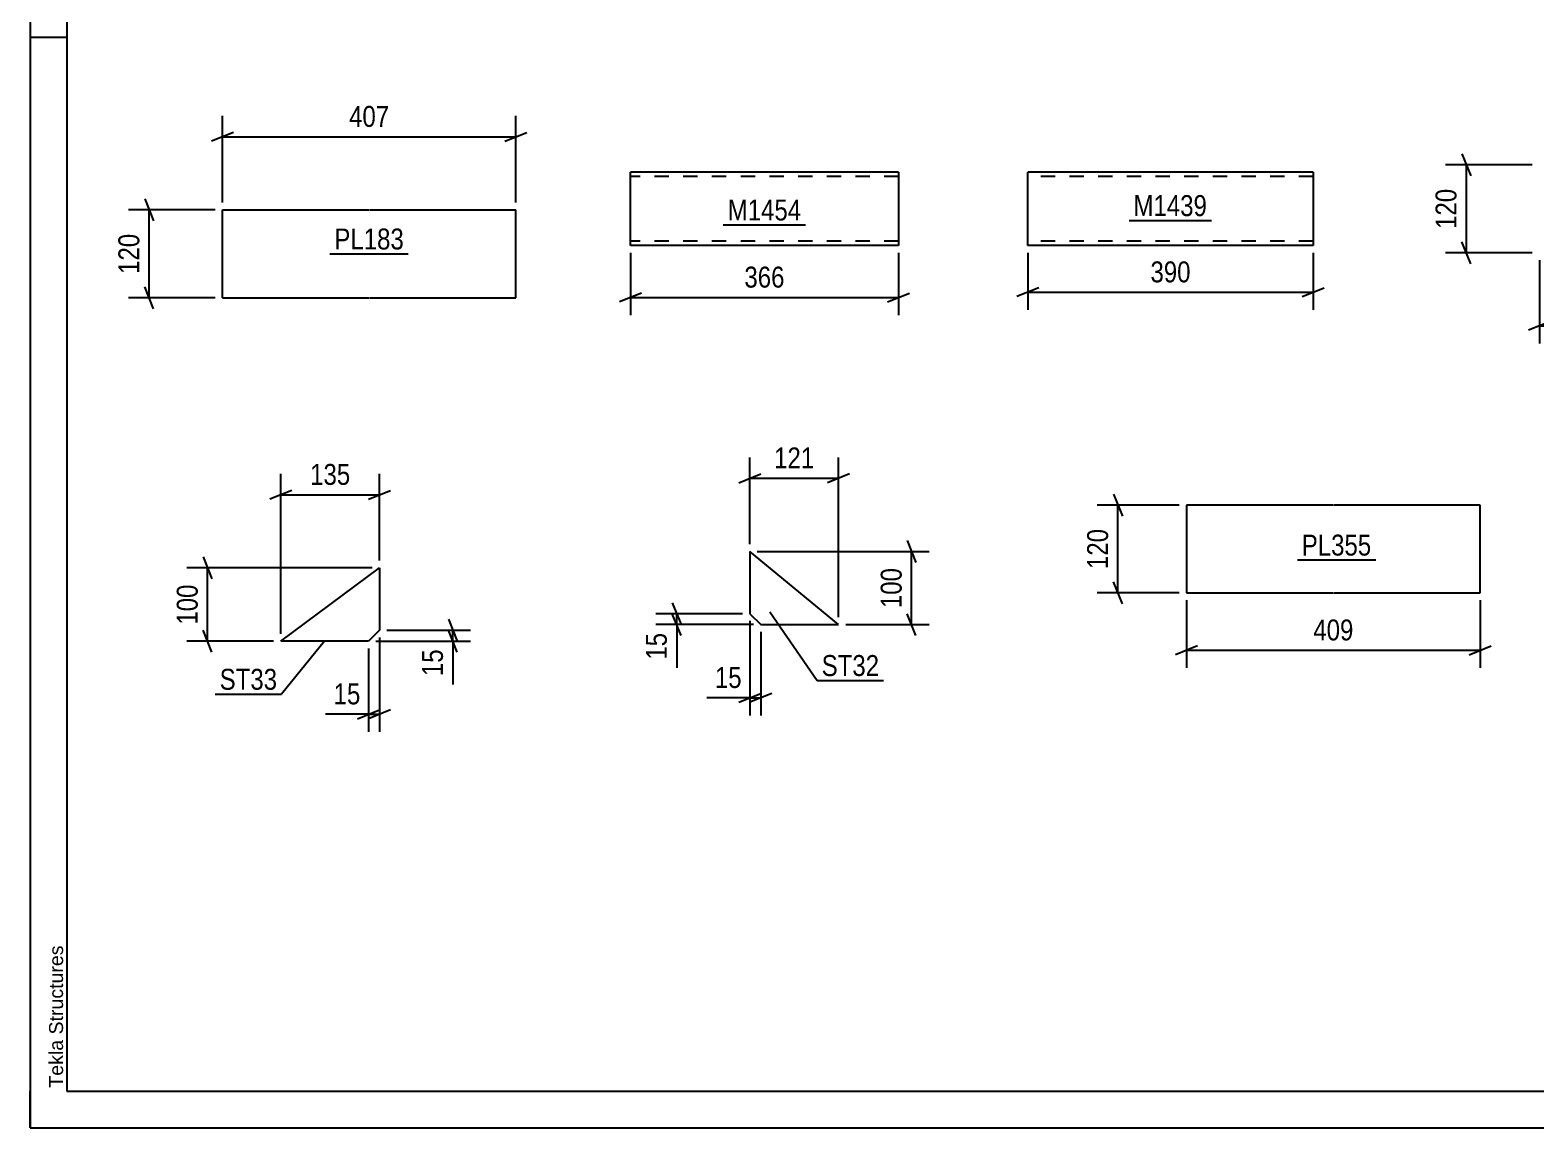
# Model space of a CAD drawing. Header units: millimetres. Extents: x 0 to 420, y 0 to 297.
# Drawn here: x 0 to 205.7, y 0 to 150 of the extents above; entities that cross this region are included whole.
import ezdxf

# ---------------------------------------------------------------- set-up
doc = ezdxf.new("R2010")
doc.units = ezdxf.units.MM
doc.linetypes.add('DXK_LINE_DOT2', pattern=[3.9198, 1.9599, -1.9599])
doc.styles.add('Arial', font='ARIAL.TTF', dxfattribs={"height": 0.2})
doc.styles.add('Arial Narrow', font='ARIALN.TTF', dxfattribs={"height": 0.2})

# ---------------------------------------------------------------- blocks, each defined once
blk = doc.blocks.new('Unknown-122572478-1115')
at = {"color": 5, "linetype": 'Continuous'}
for p, q in [((0, 297), (0, 0)), ((5, 292), (5, 5)), ((5, 149), (0, 149)), ((0, 0), (0, 5)), ((5, 5), (415, 5)), ((0, 0), (420, 0))]:
    blk.add_line(p, q, dxfattribs=at)
at = {"color": 174, "linetype": 'Continuous', "style": 'Arial'}
blk.add_text('Tekla Structures', height=1.9102, rotation=90, dxfattribs=at).set_placement((4.5, 5.5))
blk = doc.blocks.new('Part-122572478-1806 - 1792')
at = {"color": 2, "linetype": 'Continuous'}
for p, q in [((26.27, 113.44), (26.27, 125.44)), ((26.27, 125.44), (46.27, 125.44)), ((46.37, 125.44), (66.37, 125.44)), ((66.37, 113.44), (66.37, 125.44)), ((26.27, 113.44), (46.27, 113.44)), ((46.37, 113.44), (66.37, 113.44))]:
    blk.add_line(p, q, dxfattribs=at)
blk = doc.blocks.new('Part-122572478-1921 - 1905')
at = {"color": 2, "linetype": 'Continuous'}
for p, q in [((98.34, 78.77), (98.34, 70.27)), ((110.43, 68.77), (98.34, 78.77)), ((98.34, 70.27), (99.84, 68.77)), ((99.84, 68.77), (110.43, 68.77))]:
    blk.add_line(p, q, dxfattribs=at)
blk = doc.blocks.new('Part-122572478-1982 - 1966')
at = {"color": 2, "linetype": 'Continuous'}
for p, q in [((34.25, 66.52), (47.75, 76.52)), ((47.75, 76.52), (47.75, 68.02)), ((47.75, 68.02), (46.25, 66.52)), ((46.25, 66.52), (34.25, 66.52))]:
    blk.add_line(p, q, dxfattribs=at)
blk = doc.blocks.new('Part-122572478-2228 - 2214')
at = {"color": 2, "linetype": 'Continuous'}
for p, q in [((118.64, 130.59), (82.03, 130.59)), ((82.03, 120.68), (82.03, 130.59)), ((118.64, 130.59), (118.64, 120.59)), ((82.03, 120.59), (82.03, 120.68)), ((118.64, 120.59), (82.03, 120.59))]:
    blk.add_line(p, q, dxfattribs=at)
at = {"color": 7, "linetype": 'DXK_LINE_DOT2'}
for p, q in [((118.64, 129.99), (82.03, 129.99)), ((82.03, 121.19), (82.03, 121.24)), ((118.64, 121.19), (82.03, 121.19)), ((118.64, 121.19), (118.64, 121.24))]:
    blk.add_line(p, q, dxfattribs=at)
blk = doc.blocks.new('Part-122572478-2478 - 2464')
at = {"color": 2, "linetype": 'Continuous'}
for p, q in [((175.31, 130.59), (136.31, 130.59)), ((136.31, 120.68), (136.31, 130.59)), ((175.31, 130.59), (175.31, 120.59)), ((136.31, 120.59), (136.31, 120.68)), ((175.31, 120.59), (136.31, 120.59))]:
    blk.add_line(p, q, dxfattribs=at)
at = {"color": 7, "linetype": 'DXK_LINE_DOT2'}
for p, q in [((175.31, 129.99), (136.31, 129.99)), ((136.31, 121.19), (136.31, 121.24)), ((175.31, 121.19), (136.31, 121.19)), ((175.31, 121.19), (175.31, 121.24))]:
    blk.add_line(p, q, dxfattribs=at)
blk = doc.blocks.new('Part-122572478-7042 - 7041')
at = {"color": 2, "linetype": 'Continuous'}
for p, q in [((178.01, 85.11), (158.01, 85.11)), ((158.01, 85.11), (158.01, 73.11)), ((198.11, 85.11), (178.11, 85.11)), ((198.11, 73.11), (198.11, 85.11)), ((158.01, 73.11), (178.01, 73.11)), ((178.11, 73.11), (198.11, 73.11))]:
    blk.add_line(p, q, dxfattribs=at)
blk = doc.blocks.new('StraightDimension-122572478-1819 - 1792')
at = {"color": 7, "linetype": 'Continuous'}
for p, q in [((26.27, 126.44), (26.27, 138.29)), ((66.37, 126.44), (66.37, 138.29)), ((27.77, 136.04), (24.77, 134.84)), ((64.87, 134.84), (67.87, 136.04)), ((26.27, 135.44), (66.37, 135.44))]:
    blk.add_line(p, q, dxfattribs=at)
at = {"color": 0}
blk.add_wipeout([(49.66, 136.19), (49.66, 140.39), (42.98, 140.39), (42.98, 136.19)], dxfattribs=at)
at = {"color": 3, "style": 'Arial Narrow'}
blk.add_text('407', height=2.863, dxfattribs=at).set_placement((43.58, 136.79))
blk = doc.blocks.new('StraightDimension-122572478-1808 - 1792')
at = {"color": 7, "linetype": 'Continuous'}
for p, q in [((15.67, 126.94), (16.87, 123.94)), ((25.27, 125.44), (13.42, 125.44)), ((16.27, 113.44), (16.27, 125.44)), ((25.27, 113.44), (13.42, 113.44)), ((16.87, 111.94), (15.67, 114.94))]:
    blk.add_line(p, q, dxfattribs=at)
at = {"color": 0}
blk.add_wipeout([(15.52, 122.78), (11.32, 122.78), (11.32, 116.1), (15.52, 116.1)], dxfattribs=at)
at = {"color": 3, "style": 'Arial Narrow'}
blk.add_text('120', height=2.863, rotation=90.0002, dxfattribs=at).set_placement((14.92, 116.7))
blk = doc.blocks.new('StraightDimension-122572478-1849 - 1833')
at = {"color": 7, "linetype": 'Continuous'}
for p, q in [((195.63, 133.09), (196.83, 130.09)), ((205.23, 131.59), (193.38, 131.59)), ((196.23, 119.59), (196.23, 131.59)), ((205.23, 119.59), (193.38, 119.59)), ((196.83, 118.09), (195.63, 121.09))]:
    blk.add_line(p, q, dxfattribs=at)
at = {"color": 0}
blk.add_wipeout([(195.48, 128.93), (191.28, 128.93), (191.28, 122.25), (195.48, 122.25)], dxfattribs=at)
at = {"color": 3, "style": 'Arial Narrow'}
blk.add_text('120', height=2.863, rotation=90.0002, dxfattribs=at).set_placement((194.88, 122.85))
blk = doc.blocks.new('StraightDimension-122572478-1860 - 1833')
at = {"color": 7, "linetype": 'Continuous'}
for p, q in [((206.23, 118.59), (206.23, 107.19)), ((231.95, 118.59), (231.95, 107.19)), ((207.73, 110.19), (204.73, 108.99)), ((206.23, 109.59), (231.95, 109.59)), ((230.45, 108.99), (233.45, 110.19))]:
    blk.add_line(p, q, dxfattribs=at)
at = {"color": 0}
blk.add_wipeout([(222.43, 110.34), (222.43, 114.54), (215.75, 114.54), (215.75, 110.34)], dxfattribs=at)
at = {"color": 3, "style": 'Arial Narrow'}
blk.add_text('257', height=2.863, dxfattribs=at).set_placement((216.35, 110.94))
blk = doc.blocks.new('StraightDimension-122572478-1945 - 1905')
at = {"color": 7, "linetype": 'Continuous'}
for p, q in [((98.34, 79.77), (98.34, 91.62)), ((110.43, 69.77), (110.43, 91.62)), ((96.84, 88.17), (99.84, 89.37)), ((98.34, 88.77), (110.43, 88.77)), ((111.93, 89.37), (108.93, 88.17))]:
    blk.add_line(p, q, dxfattribs=at)
at = {"color": 0}
blk.add_wipeout([(107.73, 89.52), (107.73, 93.72), (101.05, 93.72), (101.05, 89.52)], dxfattribs=at)
at = {"color": 3, "style": 'Arial Narrow'}
blk.add_text('121', height=2.863, dxfattribs=at).set_placement((101.65, 90.12))
blk = doc.blocks.new('StraightDimension-122572478-1923 - 1905')
at = {"color": 7, "linetype": 'Continuous'}
for p, q in [((119.83, 80.27), (121.03, 77.27)), ((99.34, 78.77), (122.83, 78.77)), ((120.43, 68.77), (120.43, 78.77)), ((121.03, 67.27), (119.83, 70.27)), ((111.43, 68.77), (122.83, 68.77))]:
    blk.add_line(p, q, dxfattribs=at)
at = {"color": 0}
blk.add_wipeout([(119.68, 77.11), (115.48, 77.11), (115.48, 70.43), (119.68, 70.43)], dxfattribs=at)
at = {"color": 3, "style": 'Arial Narrow'}
blk.add_text('100', height=2.863, rotation=90.0002, dxfattribs=at).set_placement((119.08, 71.03))
blk = doc.blocks.new('StraightDimension-122572478-1932 - 1905')
at = {"color": 7, "linetype": 'Continuous'}
for p, q in [((98.34, 69.27), (98.34, 56.37)), ((99.84, 67.77), (99.84, 56.37)), ((96.84, 58.17), (99.84, 59.37)), ((101.34, 59.37), (98.34, 58.17)), ((98.34, 58.77), (99.84, 58.77))]:
    blk.add_line(p, q, dxfattribs=at)
at = {"color": 0}
blk.add_wipeout([(97.82, 59.52), (97.82, 63.72), (92.96, 63.72), (92.96, 59.52)], dxfattribs=at)
at = {"color": 7, "linetype": 'Continuous'}
blk.add_line((98.34, 58.77), (92.44, 58.77), dxfattribs=at)
blk.add_line((98.34, 58.77), (92.44, 58.77), dxfattribs=at)
at = {"color": 3, "style": 'Arial Narrow'}
blk.add_text('15', height=2.863, dxfattribs=at).set_placement((93.56, 60.12))
blk = doc.blocks.new('StraightDimension-122572478-1952 - 1905')
at = {"color": 7, "linetype": 'Continuous'}
for p, q in [((97.34, 70.27), (85.49, 70.27)), ((87.74, 71.77), (88.94, 68.77)), ((88.94, 67.27), (87.74, 70.27)), ((88.34, 68.77), (88.34, 70.27)), ((98.84, 68.77), (85.49, 68.77))]:
    blk.add_line(p, q, dxfattribs=at)
at = {"color": 0}
blk.add_wipeout([(87.59, 68.24), (83.39, 68.24), (83.39, 63.39), (87.59, 63.39)], dxfattribs=at)
at = {"color": 7, "linetype": 'Continuous'}
blk.add_line((88.34, 68.77), (88.34, 62.86), dxfattribs=at)
blk.add_line((88.34, 68.77), (88.34, 62.86), dxfattribs=at)
at = {"color": 3, "style": 'Arial Narrow'}
blk.add_text('15', height=2.863, rotation=90.0002, dxfattribs=at).set_placement((86.99, 63.99))
blk = doc.blocks.new('StraightDimension-122572478-2019 - 1966')
at = {"color": 7, "linetype": 'Continuous'}
for p, q in [((48.75, 68.02), (60.15, 68.02)), ((57.15, 69.52), (58.35, 66.52)), ((58.35, 65.02), (57.15, 68.02)), ((57.75, 66.52), (57.75, 68.02)), ((47.25, 66.52), (60.15, 66.52))]:
    blk.add_line(p, q, dxfattribs=at)
at = {"color": 0}
blk.add_wipeout([(57, 65.99), (52.8, 65.99), (52.8, 61.14), (57, 61.14)], dxfattribs=at)
at = {"color": 7, "linetype": 'Continuous'}
blk.add_line((57.75, 66.52), (57.75, 60.61), dxfattribs=at)
blk.add_line((57.75, 66.52), (57.75, 60.61), dxfattribs=at)
at = {"color": 3, "style": 'Arial Narrow'}
blk.add_text('15', height=2.863, rotation=90.0002, dxfattribs=at).set_placement((56.4, 61.74))
blk = doc.blocks.new('StraightDimension-122572478-2010 - 1966')
at = {"color": 7, "linetype": 'Continuous'}
for p, q in [((46.75, 76.52), (21.4, 76.52)), ((23.65, 78.02), (24.85, 75.02)), ((24.25, 66.52), (24.25, 76.52)), ((24.85, 65.02), (23.65, 68.02)), ((33.25, 66.52), (21.4, 66.52))]:
    blk.add_line(p, q, dxfattribs=at)
at = {"color": 0}
blk.add_wipeout([(23.5, 74.86), (19.3, 74.86), (19.3, 68.17), (23.5, 68.17)], dxfattribs=at)
at = {"color": 3, "style": 'Arial Narrow'}
blk.add_text('100', height=2.863, rotation=90.0002, dxfattribs=at).set_placement((22.9, 68.77))
blk = doc.blocks.new('StraightDimension-122572478-1984 - 1966')
at = {"color": 7, "linetype": 'Continuous'}
for p, q in [((34.25, 67.52), (34.25, 89.37)), ((47.75, 77.52), (47.75, 89.37)), ((35.75, 87.12), (32.75, 85.92)), ((34.25, 86.52), (47.75, 86.52)), ((46.25, 85.92), (49.25, 87.12))]:
    blk.add_line(p, q, dxfattribs=at)
at = {"color": 0}
blk.add_wipeout([(44.34, 87.27), (44.34, 91.47), (37.66, 91.47), (37.66, 87.27)], dxfattribs=at)
at = {"color": 3, "style": 'Arial Narrow'}
blk.add_text('135', height=2.863, dxfattribs=at).set_placement((38.26, 87.87))
blk = doc.blocks.new('StraightDimension-122572478-1993 - 1966')
at = {"color": 7, "linetype": 'Continuous'}
for p, q in [((47.75, 67.02), (47.75, 54.12)), ((46.25, 65.52), (46.25, 54.12)), ((44.75, 55.92), (47.75, 57.12)), ((49.25, 57.12), (46.25, 55.92)), ((46.25, 56.52), (47.75, 56.52))]:
    blk.add_line(p, q, dxfattribs=at)
at = {"color": 0}
blk.add_wipeout([(45.72, 57.27), (45.72, 61.47), (40.87, 61.47), (40.87, 57.27)], dxfattribs=at)
at = {"color": 7, "linetype": 'Continuous'}
blk.add_line((46.25, 56.52), (40.34, 56.52), dxfattribs=at)
blk.add_line((46.25, 56.52), (40.34, 56.52), dxfattribs=at)
at = {"color": 3, "style": 'Arial Narrow'}
blk.add_text('15', height=2.863, dxfattribs=at).set_placement((41.47, 57.87))
blk = doc.blocks.new('StraightDimension-122572478-2230 - 2214')
at = {"color": 7, "linetype": 'Continuous'}
for p, q in [((82.03, 119.59), (82.03, 111.08)), ((118.64, 119.59), (118.64, 111.08)), ((83.53, 114.08), (80.53, 112.88)), ((82.03, 113.48), (118.64, 113.48)), ((117.14, 112.88), (120.14, 114.08))]:
    blk.add_line(p, q, dxfattribs=at)
at = {"color": 0}
blk.add_wipeout([(103.68, 114.23), (103.68, 118.43), (96.99, 118.43), (96.99, 114.23)], dxfattribs=at)
at = {"color": 3, "style": 'Arial Narrow'}
blk.add_text('366', height=2.863, dxfattribs=at).set_placement((97.59, 114.83))
blk = doc.blocks.new('StraightDimension-122572478-2480 - 2464')
at = {"color": 7, "linetype": 'Continuous'}
for p, q in [((136.31, 119.59), (136.31, 111.79)), ((175.31, 119.59), (175.31, 111.79)), ((137.81, 114.79), (134.81, 113.59)), ((136.31, 114.19), (175.31, 114.19)), ((173.81, 113.59), (176.81, 114.79))]:
    blk.add_line(p, q, dxfattribs=at)
at = {"color": 0}
blk.add_wipeout([(159.15, 114.94), (159.15, 119.14), (152.47, 119.14), (152.47, 114.94)], dxfattribs=at)
at = {"color": 3, "style": 'Arial Narrow'}
blk.add_text('390', height=2.863, dxfattribs=at).set_placement((153.07, 115.54))
blk = doc.blocks.new('StraightDimension-122572478-7144 - 7041')
at = {"color": 7, "linetype": 'Continuous'}
for p, q in [((148.03, 86.61), (149.23, 83.61)), ((157.01, 85.11), (145.78, 85.11)), ((148.63, 73.11), (148.63, 85.11)), ((149.23, 71.61), (148.03, 74.61)), ((157.01, 73.11), (145.78, 73.11))]:
    blk.add_line(p, q, dxfattribs=at)
at = {"color": 0}
blk.add_wipeout([(147.88, 82.46), (143.68, 82.46), (143.68, 75.77), (147.88, 75.77)], dxfattribs=at)
at = {"color": 3, "style": 'Arial Narrow'}
blk.add_text('120', height=2.863, rotation=90.0002, dxfattribs=at).set_placement((147.28, 76.37))
blk = doc.blocks.new('StraightDimension-122572478-7148 - 7041')
at = {"color": 7, "linetype": 'Continuous'}
for p, q in [((158.01, 72.11), (158.01, 62.86)), ((198.11, 72.11), (198.11, 62.86)), ((159.51, 65.86), (156.51, 64.66)), ((196.61, 64.66), (199.61, 65.86)), ((158.01, 65.26), (198.11, 65.26))]:
    blk.add_line(p, q, dxfattribs=at)
at = {"color": 0}
blk.add_wipeout([(181.41, 66.01), (181.41, 70.21), (174.72, 70.21), (174.72, 66.01)], dxfattribs=at)
at = {"color": 3, "style": 'Arial Narrow'}
blk.add_text('409', height=2.863, dxfattribs=at).set_placement((175.32, 66.61))
blk = doc.blocks.new('Mark-122572478-1804 - 1792')
at = {"color": 0}
blk.add_wipeout([(51.07, 120.04), (51.07, 123.04), (41.57, 123.04), (41.57, 120.04)], dxfattribs=at)
blk.add_wipeout([(51.07, 120.04), (51.07, 123.04), (41.57, 123.04), (41.57, 120.04)], dxfattribs=at)
at = {"color": 30, "linetype": 'Continuous'}
blk.add_line((40.97, 119.44), (51.67, 119.44), dxfattribs=at)
at = {"color": 3, "style": 'Arial Narrow'}
blk.add_text('PL183', height=2.863, dxfattribs=at).set_placement((41.57, 120.04))
blk = doc.blocks.new('Mark-122572478-1917 - 1905')
at = {"color": 0}
blk.add_wipeout([(116.01, 61.75), (116.01, 64.75), (108.15, 64.75), (108.15, 61.75)], dxfattribs=at)
blk.add_wipeout([(116.01, 61.75), (116.01, 64.75), (108.15, 64.75), (108.15, 61.75)], dxfattribs=at)
at = {"color": 30, "linetype": 'Continuous'}
for p, q in [((101.08, 70.52), (107.55, 61.15)), ((107.55, 61.15), (116.61, 61.15))]:
    blk.add_line(p, q, dxfattribs=at)
at = {"color": 3, "style": 'Arial Narrow'}
blk.add_text('ST32', height=2.863, dxfattribs=at).set_placement((108.15, 61.75))
blk = doc.blocks.new('Mark-122572478-1978 - 1966')
at = {"color": 0}
blk.add_wipeout([(33.75, 59.87), (33.75, 62.87), (25.9, 62.87), (25.9, 59.87)], dxfattribs=at)
blk.add_wipeout([(33.75, 59.87), (33.75, 62.87), (25.9, 62.87), (25.9, 59.87)], dxfattribs=at)
at = {"color": 30, "linetype": 'Continuous'}
for p in [(40.24, 66.52), (25.3, 59.27)]:
    blk.add_line(p, (34.35, 59.27), dxfattribs=at)
at = {"color": 3, "style": 'Arial Narrow'}
blk.add_text('ST33', height=2.863, dxfattribs=at).set_placement((25.9, 59.87))
blk = doc.blocks.new('Mark-122572478-2226 - 2214')
at = {"color": 0}
blk.add_wipeout([(105.36, 124), (105.36, 127), (95.31, 127), (95.31, 124)], dxfattribs=at)
blk.add_wipeout([(105.36, 124), (105.36, 127), (95.31, 127), (95.31, 124)], dxfattribs=at)
at = {"color": 30, "linetype": 'Continuous'}
blk.add_line((94.71, 123.4), (105.96, 123.4), dxfattribs=at)
at = {"color": 3, "style": 'Arial Narrow'}
blk.add_text('M1454', height=2.863, dxfattribs=at).set_placement((95.31, 124))
blk = doc.blocks.new('Mark-122572478-2476 - 2464')
at = {"color": 0}
blk.add_wipeout([(160.8, 124.6), (160.8, 127.6), (150.75, 127.6), (150.75, 124.6)], dxfattribs=at)
blk.add_wipeout([(160.8, 124.6), (160.8, 127.6), (150.75, 127.6), (150.75, 124.6)], dxfattribs=at)
at = {"color": 30, "linetype": 'Continuous'}
blk.add_line((150.15, 124), (161.4, 124), dxfattribs=at)
at = {"color": 3, "style": 'Arial Narrow'}
blk.add_text('M1439', height=2.863, dxfattribs=at).set_placement((150.75, 124.6))
blk = doc.blocks.new('Mark-122572478-7151 - 7041')
at = {"color": 0}
blk.add_wipeout([(183.25, 78.21), (183.25, 81.21), (173.74, 81.21), (173.74, 78.21)], dxfattribs=at)
blk.add_wipeout([(183.25, 78.21), (183.25, 81.21), (173.74, 81.21), (173.74, 78.21)], dxfattribs=at)
at = {"color": 30, "linetype": 'Continuous'}
blk.add_line((173.14, 77.61), (183.85, 77.61), dxfattribs=at)
at = {"color": 3, "style": 'Arial Narrow'}
blk.add_text('PL355', height=2.863, dxfattribs=at).set_placement((173.74, 78.21))

msp = doc.modelspace()

# ---------------------------------------------------------------- block references
for name in ['Unknown-122572478-1115', 'Part-122572478-2228 - 2214', 'Part-122572478-2478 - 2464', 'Part-122572478-1806 - 1792', 'Part-122572478-7042 - 7041', 'Part-122572478-1921 - 1905', 'Part-122572478-1982 - 1966']:
    msp.add_blockref(name, (0, 0))

# ---------------------------------------------------------------- next in the draw order: block references
for name in ['StraightDimension-122572478-1819 - 1792', 'StraightDimension-122572478-1849 - 1833', 'Mark-122572478-2476 - 2464', 'Mark-122572478-2226 - 2214', 'Mark-122572478-1804 - 1792', 'StraightDimension-122572478-2230 - 2214', 'StraightDimension-122572478-2480 - 2464', 'StraightDimension-122572478-1945 - 1905', 'StraightDimension-122572478-7144 - 7041', 'Mark-122572478-7151 - 7041', 'StraightDimension-122572478-2019 - 1966']:
    msp.add_blockref(name, (0, 0))

# ---------------------------------------------------------------- next in the draw order: block references
for name in ['StraightDimension-122572478-1808 - 1792', 'StraightDimension-122572478-1860 - 1833', 'StraightDimension-122572478-1923 - 1905', 'StraightDimension-122572478-2010 - 1966', 'StraightDimension-122572478-7148 - 7041']:
    msp.add_blockref(name, (0, 0))

# ---------------------------------------------------------------- next in the draw order: block references
for name in ['StraightDimension-122572478-1984 - 1966', 'StraightDimension-122572478-1932 - 1905']:
    msp.add_blockref(name, (0, 0))

# ---------------------------------------------------------------- next in the draw order: block references
for name in ['StraightDimension-122572478-1952 - 1905', 'Mark-122572478-1917 - 1905', 'StraightDimension-122572478-1993 - 1966']:
    msp.add_blockref(name, (0, 0))

# ---------------------------------------------------------------- next in the draw order: block references
msp.add_blockref('Mark-122572478-1978 - 1966', (0, 0))

doc.saveas('drawing.dxf')
